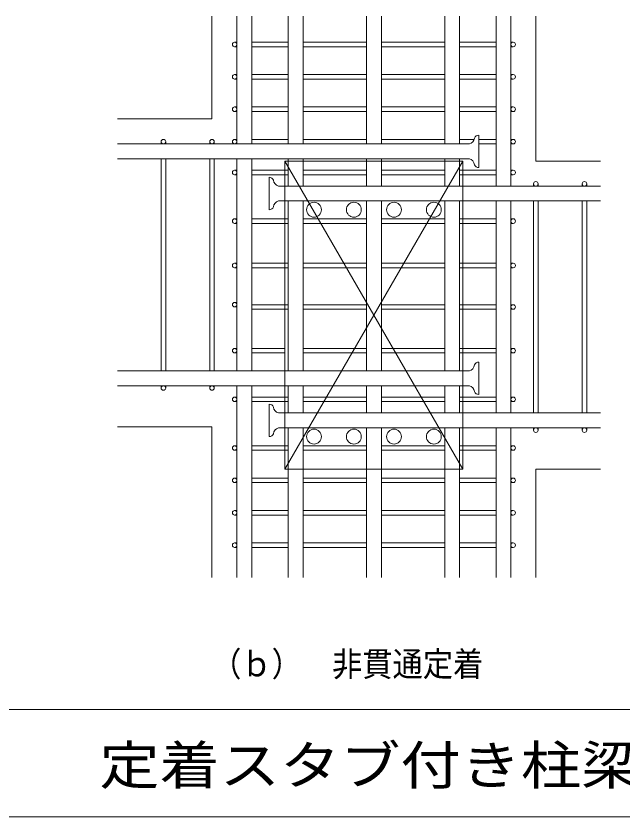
# Model space of a CAD drawing. Units: millimetres, scale not verified. Extents: x -890 to 863, y -296 to 296.
# Drawn here: x 709.1 to 767, y 133.8 to 210.2 of the extents above; entities that cross this region are included whole.
import ezdxf
from ezdxf.enums import TextEntityAlignment as Align

# ---------------------------------------------------------------- set-up
doc = ezdxf.new("R2010")
doc.units = ezdxf.units.MM
doc.header["$LTSCALE"] = 2
doc.layers.add('0-C__1-9__0-0_', color=7, linetype='Continuous', lineweight=18)
doc.styles.add('ＭＳ ゴシック', font='')
doc.styles.get('ＭＳ ゴシック').set_extended_font_data('MS Gothic')

msp = doc.modelspace()

# ---------------------------------------------------------------- linework, layer by layer
at = {"layer": '0-C__1-9__0-0_'}
for p, q in [((727.776, 210.24), (727.776, 200.418)), ((730.157, 210.24), (730.157, 198.037)), ((731.579, 210.24), (731.579, 198.037)), ((735.053, 210.24), (735.053, 198.037)), ((736.475, 210.24), (736.475, 198.037)), ((742.525, 210.24), (742.525, 198.037)), ((743.948, 210.24), (743.948, 198.037)), ((749.998, 210.24), (749.998, 198.037)), ((751.421, 210.24), (751.421, 198.037)), ((754.894, 210.24), (754.894, 194.017)), ((756.316, 210.24), (756.316, 194.017)), ((758.697, 210.24), (758.697, 196.398)), ((730.157, 207.746), (729.94, 207.746)), ((729.94, 207.314), (730.157, 207.314)), ((735.053, 207.746), (731.579, 207.746)), ((731.579, 207.314), (735.053, 207.314)), ((742.525, 207.746), (736.475, 207.746)), ((736.475, 207.314), (742.525, 207.314)), ((749.998, 207.746), (743.948, 207.746)), ((743.948, 207.314), (749.998, 207.314)), ((754.894, 207.746), (751.421, 207.746)), ((754.894, 207.314), (751.421, 207.314)), ((754.894, 207.314), (751.421, 207.314)), ((756.533, 207.746), (756.316, 207.746)), ((756.316, 207.314), (756.533, 207.314)), ((730.157, 204.654), (729.94, 204.654)), ((729.94, 204.221), (730.157, 204.221)), ((735.053, 204.654), (731.579, 204.654)), ((731.579, 204.221), (735.053, 204.221)), ((742.525, 204.654), (736.475, 204.654)), ((736.475, 204.221), (742.525, 204.221)), ((749.998, 204.654), (743.948, 204.654)), ((743.948, 204.221), (749.998, 204.221)), ((754.894, 204.654), (751.421, 204.654)), ((754.894, 204.221), (751.421, 204.221)), ((756.533, 204.654), (756.316, 204.654)), ((756.316, 204.221), (756.533, 204.221)), ((730.157, 201.562), (729.94, 201.562)), ((729.94, 201.129), (730.157, 201.129)), ((735.053, 201.562), (731.579, 201.562)), ((731.579, 201.129), (735.053, 201.129)), ((742.525, 201.562), (736.475, 201.562)), ((736.475, 201.129), (742.525, 201.129)), ((749.998, 201.562), (743.948, 201.562)), ((743.948, 201.129), (749.998, 201.129)), ((754.894, 201.562), (751.421, 201.562)), ((751.421, 201.129), (754.894, 201.129)), ((756.533, 201.562), (756.316, 201.562)), ((756.316, 201.129), (756.533, 201.129)), ((718.767, 200.418), (727.776, 200.418)), ((753.243, 198.872), (753.243, 195.779)), ((752.348, 198.037), (718.767, 198.037)), ((722.921, 198.254), (722.921, 198.037)), ((723.354, 198.037), (723.354, 198.254)), ((727.56, 198.254), (727.56, 198.037)), ((727.992, 198.037), (727.992, 198.254)), ((730.157, 198.47), (729.94, 198.47)), ((729.94, 198.037), (730.157, 198.037)), ((735.053, 198.47), (731.579, 198.47)), ((731.579, 198.037), (735.053, 198.037)), ((742.525, 198.47), (736.475, 198.47)), ((736.475, 198.037), (742.525, 198.037)), ((749.998, 198.47), (743.948, 198.47)), ((743.948, 198.037), (749.998, 198.037)), ((752.798, 198.47), (751.421, 198.47)), ((751.421, 198.037), (752.348, 198.037)), ((754.894, 198.47), (753.245, 198.47)), ((753.245, 198.037), (754.894, 198.037)), ((756.533, 198.47), (756.316, 198.47)), ((756.316, 198.037), (756.533, 198.037)), ((752.348, 196.615), (718.767, 196.615)), ((722.921, 196.615), (722.921, 176.392)), ((723.354, 196.615), (723.354, 176.392)), ((727.56, 196.615), (727.56, 194.017)), ((727.992, 196.615), (727.992, 194.017)), ((727.992, 194.017), (727.992, 196.615)), ((730.157, 196.615), (730.157, 194.017)), ((731.579, 196.615), (731.579, 194.017)), ((734.733, 196.398), (751.74, 167.023)), ((751.74, 196.398), (734.733, 167.023)), ((735.053, 196.615), (735.053, 194.017)), ((736.475, 196.615), (736.475, 194.017)), ((742.525, 196.615), (742.525, 194.017)), ((743.948, 196.615), (743.948, 194.017)), ((749.998, 196.615), (749.998, 194.017)), ((751.421, 196.615), (751.421, 194.017)), ((758.697, 196.398), (764.882, 196.398)), ((730.157, 195.532), (729.94, 195.532)), ((729.94, 195.1), (730.157, 195.1)), ((735.053, 195.532), (731.579, 195.532)), ((731.579, 195.1), (735.053, 195.1)), ((733.228, 194.852), (733.228, 191.76)), ((742.525, 195.532), (736.475, 195.532)), ((736.475, 195.1), (742.525, 195.1)), ((749.998, 195.532), (743.948, 195.532)), ((743.948, 195.1), (749.998, 195.1)), ((754.894, 195.532), (751.421, 195.532)), ((751.421, 195.1), (754.894, 195.1)), ((756.533, 195.532), (756.316, 195.532)), ((756.316, 195.1), (756.533, 195.1)), ((758.481, 194.234), (758.481, 194.017)), ((758.914, 194.017), (758.914, 194.234)), ((763.119, 194.234), (763.119, 194.017)), ((763.552, 194.017), (763.552, 194.234)), ((727.56, 194.017), (727.56, 192.595)), ((727.992, 194.017), (727.992, 192.595)), ((730.157, 194.017), (730.157, 192.595)), ((731.579, 194.017), (731.579, 192.595)), ((734.125, 194.017), (764.882, 194.017)), ((727.56, 192.595), (727.56, 176.392)), ((727.992, 192.595), (727.992, 176.392)), ((727.992, 176.392), (727.992, 192.595)), ((730.157, 192.595), (730.157, 176.392)), ((731.579, 192.595), (731.579, 176.392)), ((734.125, 192.595), (764.882, 192.595)), ((735.053, 192.595), (735.053, 176.392)), ((736.475, 192.595), (736.475, 176.392)), ((742.525, 192.595), (742.525, 176.392)), ((743.948, 192.595), (743.948, 176.392)), ((749.998, 192.595), (749.998, 176.392)), ((751.421, 192.595), (751.421, 176.392)), ((754.894, 192.595), (754.894, 176.392)), ((756.316, 192.595), (756.316, 176.392)), ((758.481, 192.595), (758.481, 176.392)), ((758.914, 176.392), (758.914, 192.595)), ((763.119, 192.595), (763.119, 172.372)), ((763.552, 172.372), (763.552, 192.595)), ((730.157, 190.894), (729.94, 190.894)), ((729.94, 190.461), (730.157, 190.461)), ((735.053, 190.894), (731.579, 190.894)), ((731.579, 190.461), (735.053, 190.461)), ((742.525, 190.894), (736.475, 190.894)), ((736.475, 190.461), (742.525, 190.461)), ((749.998, 190.894), (743.948, 190.894)), ((743.948, 190.461), (749.998, 190.461)), ((754.894, 190.894), (751.421, 190.894)), ((751.421, 190.461), (754.894, 190.461)), ((756.533, 190.894), (756.316, 190.894)), ((756.316, 190.461), (756.533, 190.461)), ((730.157, 186.658), (729.94, 186.658)), ((735.053, 186.658), (731.579, 186.658)), ((742.525, 186.658), (736.475, 186.658)), ((749.998, 186.658), (743.948, 186.658)), ((754.894, 186.658), (751.421, 186.658)), ((756.533, 186.658), (756.316, 186.658)), ((729.94, 186.225), (730.157, 186.225)), ((731.579, 186.225), (735.053, 186.225)), ((736.475, 186.225), (742.525, 186.225)), ((743.948, 186.225), (749.998, 186.225)), ((754.894, 186.225), (751.421, 186.225)), ((756.316, 186.225), (756.533, 186.225)), ((730.157, 182.917), (729.94, 182.917)), ((735.053, 182.7), (731.579, 182.7)), ((742.525, 182.7), (736.475, 182.7)), ((749.998, 182.7), (743.948, 182.7)), ((754.894, 182.7), (751.421, 182.7)), ((756.533, 182.7), (756.316, 182.7)), ((729.94, 182.484), (730.157, 182.484)), ((731.579, 182.267), (735.053, 182.267)), ((736.475, 182.267), (742.525, 182.267)), ((743.948, 182.267), (749.998, 182.267)), ((751.421, 182.267), (754.894, 182.267)), ((756.316, 182.267), (756.533, 182.267)), ((730.157, 178.526), (729.94, 178.526)), ((729.94, 178.093), (730.157, 178.093)), ((734.733, 178.526), (731.579, 178.526)), ((731.579, 178.093), (734.733, 178.093)), ((742.525, 178.526), (736.475, 178.526)), ((736.475, 178.093), (742.525, 178.093)), ((749.998, 178.526), (743.948, 178.526)), ((743.948, 178.093), (749.998, 178.093)), ((754.894, 178.526), (751.421, 178.526)), ((751.421, 178.093), (754.894, 178.093)), ((756.533, 178.526), (756.316, 178.526)), ((756.316, 178.093), (756.533, 178.093)), ((753.243, 177.227), (753.243, 174.135)), ((752.346, 176.392), (718.767, 176.392)), ((754.894, 176.392), (754.894, 174.97)), ((756.316, 176.392), (756.316, 174.97)), ((758.481, 176.392), (758.481, 174.97)), ((758.914, 176.392), (758.914, 174.97)), ((752.346, 174.97), (718.767, 174.97)), ((722.921, 174.97), (722.921, 174.753)), ((723.354, 174.753), (723.354, 174.97)), ((727.56, 174.97), (727.56, 174.753)), ((727.992, 174.753), (727.992, 174.97)), ((730.157, 174.97), (730.157, 156.664)), ((731.579, 174.97), (731.579, 156.664)), ((735.053, 174.97), (735.053, 172.372)), ((736.475, 174.97), (736.475, 172.372)), ((742.525, 174.97), (742.525, 172.372)), ((743.948, 174.97), (743.948, 172.372)), ((749.998, 174.97), (749.998, 172.372)), ((751.421, 174.97), (751.421, 172.372)), ((754.894, 174.97), (754.894, 172.372)), ((756.316, 174.97), (756.316, 172.372)), ((758.481, 174.97), (758.481, 172.372)), ((758.914, 172.372), (758.914, 174.97)), ((730.157, 173.887), (729.94, 173.887)), ((729.94, 173.455), (730.157, 173.455)), ((735.053, 173.887), (731.579, 173.887)), ((731.579, 173.455), (735.053, 173.455)), ((742.525, 173.887), (736.475, 173.887)), ((736.475, 173.455), (742.525, 173.455)), ((749.998, 173.887), (743.948, 173.887)), ((743.948, 173.455), (749.998, 173.455)), ((754.894, 173.887), (751.421, 173.887)), ((751.421, 173.455), (754.894, 173.455)), ((756.533, 173.887), (756.316, 173.887)), ((756.316, 173.455), (756.533, 173.455)), ((733.228, 173.207), (733.228, 170.115)), ((734.125, 172.372), (764.882, 172.372)), ((718.767, 171.043), (727.776, 171.043)), ((727.776, 171.043), (727.776, 156.664)), ((734.125, 170.95), (764.882, 170.95)), ((735.053, 170.95), (735.053, 156.664)), ((736.475, 170.95), (736.475, 156.664)), ((742.525, 170.95), (742.525, 156.664)), ((743.948, 170.95), (743.948, 156.664)), ((749.998, 170.95), (749.998, 156.664)), ((751.421, 170.95), (751.421, 156.664)), ((754.894, 170.95), (754.894, 156.664)), ((756.316, 170.95), (756.316, 156.664)), ((758.481, 170.95), (758.481, 170.734)), ((758.914, 170.734), (758.914, 170.95)), ((763.119, 170.95), (763.119, 170.734)), ((763.552, 170.734), (763.552, 170.95)), ((730.157, 169.249), (729.94, 169.249)), ((735.053, 169.249), (731.579, 169.249)), ((742.525, 169.249), (736.475, 169.249)), ((749.998, 169.249), (743.948, 169.249)), ((754.894, 169.249), (751.421, 169.249)), ((756.533, 169.249), (756.316, 169.249)), ((729.94, 168.816), (730.157, 168.816)), ((731.579, 168.816), (735.053, 168.816)), ((736.475, 168.816), (742.525, 168.816)), ((743.948, 168.816), (749.998, 168.816)), ((751.421, 168.816), (754.894, 168.816)), ((756.316, 168.816), (756.533, 168.816)), ((758.697, 167.023), (758.697, 156.664)), ((758.697, 167.023), (764.882, 167.023)), ((730.157, 166.157), (729.94, 166.157)), ((735.053, 166.157), (731.579, 166.157)), ((742.525, 166.157), (736.475, 166.157)), ((749.998, 166.157), (743.948, 166.157)), ((754.894, 166.157), (751.421, 166.157)), ((756.533, 166.157), (756.316, 166.157)), ((729.94, 165.724), (730.157, 165.724)), ((731.579, 165.724), (735.053, 165.724)), ((736.475, 165.724), (742.525, 165.724)), ((743.948, 165.724), (749.998, 165.724)), ((751.421, 165.724), (754.894, 165.724)), ((756.316, 165.724), (756.533, 165.724)), ((730.157, 163.065), (729.94, 163.065)), ((735.053, 163.065), (731.579, 163.065)), ((742.525, 163.065), (736.475, 163.065)), ((749.998, 163.065), (743.948, 163.065)), ((754.894, 163.065), (751.421, 163.065)), ((756.533, 163.065), (756.316, 163.065)), ((729.94, 162.632), (730.157, 162.632)), ((731.579, 162.632), (735.053, 162.632)), ((736.475, 162.632), (742.525, 162.632)), ((743.948, 162.632), (749.998, 162.632)), ((751.421, 162.632), (754.894, 162.632)), ((756.316, 162.632), (756.533, 162.632)), ((730.157, 159.973), (729.94, 159.973)), ((735.053, 159.973), (731.579, 159.973)), ((742.525, 159.973), (736.475, 159.973)), ((749.998, 159.973), (743.948, 159.973)), ((754.894, 159.973), (751.421, 159.973)), ((756.533, 159.973), (756.316, 159.973)), ((729.94, 159.54), (730.157, 159.54)), ((731.579, 159.54), (735.053, 159.54)), ((736.475, 159.54), (742.525, 159.54)), ((743.948, 159.54), (749.998, 159.54)), ((751.421, 159.54), (754.894, 159.54)), ((756.316, 159.54), (756.533, 159.54)), ((651.115, 144.079), (852.268, 144.079)), ((651.115, 133.829), (852.268, 133.829))]:
    msp.add_line(p, q, dxfattribs=at)
msp.add_lwpolyline([(734.733, 196.398), (751.74, 196.398), (751.74, 167.023), (734.733, 167.023)], close=True, dxfattribs=at)
for centre, radius in [((729.94, 207.53), 0.216), ((756.533, 207.53), 0.216), ((729.94, 204.438), 0.216), ((756.533, 204.438), 0.216), ((729.94, 201.346), 0.216), ((756.533, 201.346), 0.216), ((723.138, 198.254), 0.216), ((727.776, 198.254), 0.216), ((729.94, 198.254), 0.216), ((756.533, 198.254), 0.216), ((729.94, 195.316), 0.216), ((756.533, 195.316), 0.216), ((758.697, 194.234), 0.216), ((763.336, 194.234), 0.216), ((737.516, 191.76), 0.711), ((741.32, 191.76), 0.711), ((745.154, 191.76), 0.711), ((748.957, 191.76), 0.711), ((729.94, 190.678), 0.216), ((756.533, 190.678), 0.216), ((729.94, 186.442), 0.216), ((756.533, 186.442), 0.216), ((729.94, 182.7), 0.216), ((756.533, 182.484), 0.216), ((729.94, 178.309), 0.216), ((756.533, 178.309), 0.216), ((723.138, 174.753), 0.216), ((727.776, 174.753), 0.216), ((729.94, 173.671), 0.216), ((756.533, 173.671), 0.216), ((737.516, 170.115), 0.711), ((741.32, 170.115), 0.711), ((745.154, 170.115), 0.711), ((748.957, 170.115), 0.711), ((758.697, 170.734), 0.216), ((763.336, 170.734), 0.216), ((729.94, 169.033), 0.216), ((756.533, 169.033), 0.216), ((729.94, 165.941), 0.216), ((756.533, 165.941), 0.216), ((729.94, 162.849), 0.216), ((756.533, 162.849), 0.216), ((729.94, 159.756), 0.216), ((756.533, 159.756), 0.216)]:
    msp.add_circle(centre, radius, dxfattribs=at)
for centre, radius, start, end in [((729.94, 207.53), 0.216, 90, 270), ((756.533, 207.53), 0.216, 270, 90), ((729.94, 204.438), 0.216, 90, 270), ((756.533, 204.438), 0.216, 270, 90), ((729.94, 201.346), 0.216, 90, 270), ((756.533, 201.346), 0.216, 270, 90), ((753.243, 198.424), 0.448, 90, 157.53063), ((723.138, 198.254), 0.216, 0, 180), ((727.776, 198.254), 0.216, 0, 180), ((729.94, 198.254), 0.216, 90, 270), ((752.19, 198.66), 0.642, 284.0588, 354.21122), ((756.533, 198.254), 0.216, 270, 90), ((752.19, 195.991), 0.642, 5.78878, 75.9412), ((753.243, 196.227), 0.448, 202.46937, 270), ((729.94, 195.316), 0.216, 90, 270), ((733.228, 194.405), 0.448, 22.46937, 90), ((756.533, 195.316), 0.216, 270, 90), ((734.281, 194.64), 0.642, 185.78878, 255.9412), ((758.697, 194.234), 0.216, 0, 180), ((763.336, 194.234), 0.216, 0, 180), ((734.281, 191.972), 0.642, 104.0588, 174.21122), ((733.228, 192.208), 0.448, 270, 337.53063), ((729.94, 190.678), 0.216, 90, 270), ((756.533, 190.678), 0.216, 270, 90), ((729.94, 186.442), 0.216, 90, 270), ((756.533, 186.442), 0.216, 270, 90), ((729.94, 182.7), 0.216, 90, 270), ((756.533, 182.484), 0.216, 270, 90), ((729.94, 178.309), 0.216, 90, 270), ((756.533, 178.309), 0.216, 270, 90), ((752.19, 177.015), 0.642, 284.0588, 354.21122), ((753.243, 176.779), 0.448, 90, 157.53063), ((723.138, 174.753), 0.216, 180, 0), ((727.776, 174.753), 0.216, 180, 0), ((752.19, 174.347), 0.642, 5.78878, 75.9412), ((753.243, 174.583), 0.448, 202.46937, 270), ((729.94, 173.671), 0.216, 90, 270), ((756.533, 173.671), 0.216, 270, 90), ((733.228, 172.76), 0.448, 22.46937, 90), ((734.281, 172.995), 0.642, 185.78878, 255.9412), ((734.281, 170.327), 0.642, 104.0588, 174.21122), ((758.697, 170.734), 0.216, 180, 0), ((763.336, 170.734), 0.216, 180, 0), ((733.228, 170.563), 0.448, 270, 337.53063), ((729.94, 169.033), 0.216, 90, 270), ((756.533, 169.033), 0.216, 270, 90), ((729.94, 165.941), 0.216, 90, 270), ((756.533, 165.941), 0.216, 270, 90), ((729.94, 162.849), 0.216, 90, 270), ((756.533, 162.849), 0.216, 270, 90), ((729.94, 159.756), 0.216, 90, 270), ((756.533, 159.756), 0.216, 270, 90)]:
    msp.add_arc(centre, radius, start, end, dxfattribs=at)

# ---------------------------------------------------------------- texts
at = {"layer": '0-C__1-9__0-0_', "style": 'ＭＳ ゴシック'}
for s, height, width, p in [('（ｂ）\u3000非貫通定着', 2.351, 0.9, (727.699, 146.542)), ('定着スタブ付き柱梁接合部', 3.666, 1.15, (717.02, 135.833))]:
    msp.add_text(s, height=height, dxfattribs=dict(at, width=width)).set_placement(p, align=Align.BOTTOM_LEFT)

doc.saveas('drawing.dxf')
